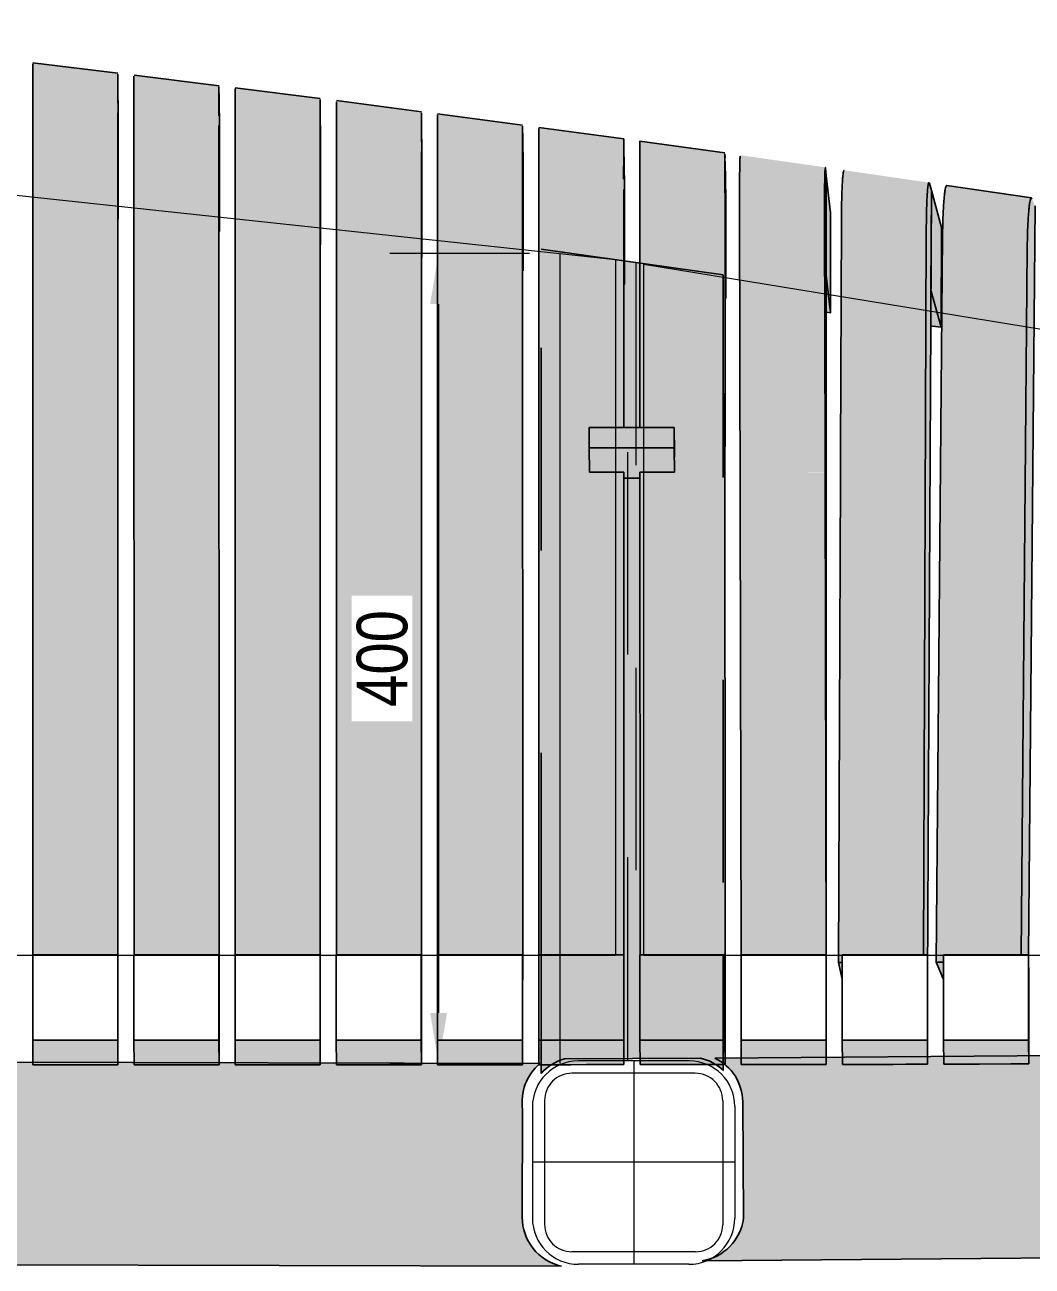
# Model space of a CAD drawing. Header units: metres. Extents: x 313 to 328, y 3 to 1212.
# Drawn here: x 327.011 to 327.509, y 22.2 to 22.813 of the extents above; entities that cross this region are included whole.
import ezdxf

# ---------------------------------------------------------------- set-up
doc = ezdxf.new("R2010")
doc.units = ezdxf.units.M
doc.linetypes.add('JacobsCenter', pattern=[0.015, 0.009, -0.0015, 0.003, -0.0015])
doc.linetypes.add('JacobsDash', pattern=[0.0045, 0.003, -0.0015])
doc.layers.get('Defpoints').update_dxf_attribs({"color": 41})
for name, color, linetype, lineweight in [('A-ANNO-DIMS', 7, 'Continuous', 9), ('A-DETL', 7, 'Continuous', 13), ('A-DETL-GENF', 7, 'Continuous', 9), ('A-GENM', 7, 'Continuous', 35)]:
    doc.layers.add(name, color=color, linetype=linetype, lineweight=lineweight)
doc.styles.add('Arial Narrow_1', font='ARIALN.TTF', dxfattribs={"height": 0.025})
doc.dimstyles.new('Dimension_Standard_O__mm_', dxfattribs={"dimscale": 0.3048, "dimtxt": 0.025586, "dimasz": 0.082021, "dimexe": 0.07874, "dimexo": 0.049213, "dimgap": 0.049213, "dimtad": 1, "dimdec": 0, "dimlfac": 1000, "dimzin": 0, "dimdsep": 46, "dimtxsty": 'Arial Narrow_1', "dimsah": 1, "dimcen": 0.09, "dimaunit": 1, "dimadec": 4, "dimazin": 0, "dimtfac": 1, "dimtdec": 4, "dimtix": 1, "dimtmove": 0, "dimatfit": 3, "dimfxl": 1, "dimtvp": 1, "dimtfill": 1, "dimtolj": 1, "dimtzin": 0, "dimlwd": 18, "dimlwe": 18, "dimarcsym": 2})

# ---------------------------------------------------------------- blocks, each defined once
blk = doc.blocks.new('BR08_SEATING_NORTH 3 - BR08_SEATING_NORTH 3-5676583-DRG-2873241 - ELEVATION SEATING SUPPORT ARRANGEMENT')
at = {"layer": 'A-GENM', "lineweight": 25, "true_color": 0xebe8e4}
for points in [[(318.57925, 22.76445), (318.57925, 22.78932), (318.53728, 22.79443), (318.53725, 22.78736), (318.53731, 22.76955), (318.56847, 22.76576)], [(318.62924, 22.75823), (318.62925, 22.78311), (318.58728, 22.78834), (318.58725, 22.78126), (318.58731, 22.76345), (318.62687, 22.75852)], [(318.57946, 22.71729), (318.57934, 22.78115), (318.57931, 22.78225), (318.57936, 22.72958)], [(318.67925, 22.75186), (318.67926, 22.77676), (318.63728, 22.7821), (318.63726, 22.77502), (318.63731, 22.7572), (318.66409, 22.75379)], [(318.62946, 22.71109), (318.62935, 22.77451), (318.62931, 22.77603), (318.62936, 22.72363)], [(318.72925, 22.74535), (318.72925, 22.77027), (318.68728, 22.77573), (318.68725, 22.76863), (318.68731, 22.75081), (318.71365, 22.74738)], [(318.57928, 22.35044), (318.5793, 22.35044), (318.57925, 22.76445), (318.53725, 22.76956), (318.5373, 22.35394), (318.57922, 22.35394), (318.57928, 22.35044)], [(318.67945, 22.70476), (318.67933, 22.76967), (318.67931, 22.76222), (318.67935, 22.71752)], [(318.7792, 22.73869), (318.77922, 22.76363), (318.73725, 22.76921), (318.73722, 22.76519), (318.73721, 22.74428), (318.77289, 22.73953)], [(318.62928, 22.35044), (318.6293, 22.35044), (318.62924, 22.75823), (318.58724, 22.76346), (318.5873, 22.35394), (318.62922, 22.35394), (318.62928, 22.35044)], [(318.8292, 22.73189), (318.8292, 22.75685), (318.78725, 22.76255), (318.78722, 22.75852), (318.78721, 22.7376), (318.81229, 22.73419)], [(318.67928, 22.35043), (318.6793, 22.35043), (318.67925, 22.75186), (318.63725, 22.75721), (318.6373, 22.35394), (318.67922, 22.35394), (318.67928, 22.35043)], [(318.72945, 22.69829), (318.72934, 22.76222), (318.72931, 22.76222), (318.72936, 22.71128)], [(318.77955, 22.69166), (318.77947, 22.74761), (318.77931, 22.7596), (318.77938, 22.70497), (318.77955, 22.69186)], [(318.72928, 22.35042), (318.7293, 22.35042), (318.72925, 22.74535), (318.68725, 22.75082), (318.6873, 22.35394), (318.72922, 22.35394), (318.72928, 22.35042)], [(318.82955, 22.68491), (318.82955, 22.73415), (318.82931, 22.75278), (318.82931, 22.70354), (318.82954, 22.68587)], [(318.87913, 22.72494), (318.87913, 22.74992), (318.83722, 22.75574), (318.83717, 22.75168), (318.83714, 22.73078), (318.87913, 22.72494)], [(318.7793, 22.35041), (318.7792, 22.73869), (318.7372, 22.74428), (318.7373, 22.35394), (318.77922, 22.35394), (318.77928, 22.35041)], [(318.8793, 22.34152), (318.8792, 22.74942), (318.87914, 22.73585), (318.87918, 22.6232), (318.8793, 22.3433)], [(318.87971, 22.67803), (318.87964, 22.73021), (318.87931, 22.7459), (318.87939, 22.69271), (318.87968, 22.67914)], [(318.92842, 22.71773), (318.9285, 22.73561), (318.92875, 22.74242), (318.92872, 22.74281), (318.88683, 22.74879), (318.88673, 22.74829), (318.88658, 22.74474), (318.88644, 22.7338), (318.88643, 22.72378), (318.92841, 22.71773)], [(318.92931, 22.5993), (318.92931, 22.73886), (318.92882, 22.7428), (318.9287, 22.74193), (318.92857, 22.73872), (318.92843, 22.72747), (318.92846, 22.70173), (318.92872, 22.60207), (318.92931, 22.59931)], [(318.93131, 22.67103), (318.93131, 22.72027), (318.92931, 22.73884), (318.92931, 22.68961), (318.93022, 22.68112)], [(318.97869, 22.71015), (318.97881, 22.72018), (318.97909, 22.72805), (318.9795, 22.7334), (318.97977, 22.73485), (318.97998, 22.73528), (318.93806, 22.74136), (318.93781, 22.74084), (318.93758, 22.73948), (318.93717, 22.73415), (318.93688, 22.72504), (318.93677, 22.71626), (318.97835, 22.7102)], [(318.57946, 22.71729), (318.57931, 22.73608), (318.57934, 22.7173), (318.57943, 22.71729)], [(318.8293, 22.3504), (318.82924, 22.59227), (318.81229, 22.59227), (318.81222, 22.61438), (318.82923, 22.61438), (318.8292, 22.73189), (318.7872, 22.7376), (318.7873, 22.35394), (318.82922, 22.35394), (318.82928, 22.3504)], [(318.97928, 22.34345), (318.98121, 22.73137), (318.98024, 22.73483), (318.97998, 22.73528), (318.97973, 22.73476), (318.97942, 22.73256), (318.97908, 22.72793), (318.97881, 22.72018), (318.97869, 22.71015), (318.97744, 22.35394), (318.97922, 22.35394), (318.97927, 22.34516)], [(319.02857, 22.70258), (319.0288, 22.71263), (319.02924, 22.7205), (319.02989, 22.72585), (319.03042, 22.72747), (319.03062, 22.72773), (318.98878, 22.7339), (318.98841, 22.73338), (318.98806, 22.73202), (318.98772, 22.72978), (318.98716, 22.72294), (318.98683, 22.71407), (318.98675, 22.70875), (319.02782, 22.7027)], [(318.62946, 22.71109), (318.62931, 22.72987), (318.62934, 22.71111), (318.62943, 22.7111)], [(318.8793, 22.35038), (318.87913, 22.72494), (318.83714, 22.73078), (318.83719, 22.61438), (318.85422, 22.61438), (318.85422, 22.59227), (318.8372, 22.59227), (318.8373, 22.35394), (318.87922, 22.35394), (318.87928, 22.35038)], [(318.98601, 22.66383), (318.98626, 22.71307), (318.98121, 22.73137), (318.98096, 22.68212), (318.98597, 22.66396)], [(319.02923, 22.35136), (319.03248, 22.72383), (319.03086, 22.72747), (319.03062, 22.72773), (319.03024, 22.72721), (319.02989, 22.72585), (319.02955, 22.72362), (319.02899, 22.71678), (319.02866, 22.7079), (319.02849, 22.69271), (319.02562, 22.35394), (319.02922, 22.35394)], [(318.67945, 22.70476), (318.67931, 22.72352), (318.67942, 22.70476)], [(318.9293, 22.35027), (318.92869, 22.5923), (318.91229, 22.59229), (318.91229, 22.60221), (318.92869, 22.60222), (318.92842, 22.71773), (318.88643, 22.72378), (318.88729, 22.35394), (318.92922, 22.35394), (318.92928, 22.35027)], [(318.72945, 22.69829), (318.72931, 22.71703), (318.72943, 22.69829)], [(318.93539, 22.35024), (318.93722, 22.35024), (318.93722, 22.35394), (318.97737, 22.35394), (318.97869, 22.71015), (318.93677, 22.71626), (318.93634, 22.60223), (318.95429, 22.60228), (318.95429, 22.59236), (318.9363, 22.59231), (318.93563, 22.41467)], [(318.77955, 22.69166), (318.77931, 22.71039), (318.77934, 22.69169)], [(318.98366, 22.3503), (318.98722, 22.35031), (318.98722, 22.35394), (319.02558, 22.35394), (319.02857, 22.70258), (318.98674, 22.70875), (318.98421, 22.41467)], [(318.82955, 22.68491), (318.82931, 22.70362), (318.82931, 22.68494)], [(318.87971, 22.67803), (318.87931, 22.69271), (318.87931, 22.67808)], [(318.93131, 22.67103), (318.92931, 22.68962), (318.92937, 22.6713)], [(318.57928, 22.68621), (318.57928, 22.68621), (318.57928, 22.68804)], [(318.62927, 22.68154), (318.62927, 22.68154), (318.62927, 22.68393)], [(318.98601, 22.66383), (318.98096, 22.68212), (318.98096, 22.66455), (318.98597, 22.66383)], [(318.91229, 22.59229), (318.92872, 22.59231), (318.92869, 22.60222), (318.91229, 22.60221), (318.91229, 22.5923)], [(318.9293, 22.5894), (318.92931, 22.5993), (318.92869, 22.6022), (318.92872, 22.59227), (318.9293, 22.5894)], [(318.9363, 22.59231), (318.95429, 22.59236), (318.95429, 22.60228), (318.93634, 22.60223), (318.9363, 22.59236)], [(318.9293, 22.34152), (318.9293, 22.5894), (318.92872, 22.59217), (318.9293, 22.34516)], [(318.7793, 22.34516), (318.7793, 22.34516), (318.7793, 22.35041)], [(318.93722, 22.34192), (318.93722, 22.35024), (318.93539, 22.35024), (318.9365, 22.34516)], [(318.98722, 22.34175), (318.98722, 22.35031), (318.98366, 22.3503), (318.9858, 22.34516)], [(318.57929, 22.34152), (318.5793, 22.34152), (318.57929, 22.34152)], [(318.67929, 22.34152), (318.6793, 22.34152), (318.67929, 22.34152)], [(318.92929, 22.34152), (318.9293, 22.34152), (318.92929, 22.34154)], [(318.53729, 22.29975), (318.57929, 22.29975), (318.57922, 22.31187), (318.53722, 22.31187), (318.53729, 22.29975)], [(318.58729, 22.29975), (318.62929, 22.29976), (318.62922, 22.31187), (318.58722, 22.31187), (318.58729, 22.29975)], [(318.63729, 22.29976), (318.67929, 22.29976), (318.67922, 22.31187), (318.63722, 22.31187), (318.63729, 22.29976)], [(318.68729, 22.29976), (318.72929, 22.29977), (318.72922, 22.31187), (318.68722, 22.31187), (318.68729, 22.29976)], [(318.73729, 22.29977), (318.77929, 22.29978), (318.77922, 22.31187), (318.73722, 22.31187), (318.73729, 22.29977)], [(318.78729, 22.29977), (318.82929, 22.29979), (318.82922, 22.31187), (318.78722, 22.31187), (318.78729, 22.29977)], [(318.83729, 22.29978), (318.87929, 22.29981), (318.87922, 22.31186), (318.83722, 22.31186), (318.83729, 22.29978)], [(318.88729, 22.2998), (318.92929, 22.29992), (318.92922, 22.31186), (318.88722, 22.31186), (318.88729, 22.2998)], [(318.93729, 22.29986), (318.97929, 22.30001), (318.97922, 22.31186), (318.93722, 22.31186), (318.93729, 22.29987)], [(318.98729, 22.3), (319.02929, 22.30018), (319.02922, 22.31186), (318.98722, 22.31186), (318.98729, 22.30001)]]:
    blk.add_hatch(color=254, dxfattribs=at).paths.add_polyline_path(points)
at = {"layer": 'A-GENM', "lineweight": 25, "true_color": 0xf3f3f3}
blk.add_hatch(color=7, dxfattribs=at).paths.add_polyline_path([(318.82931, 22.58937), (318.8372, 22.58948), (318.8372, 22.59227), (318.85429, 22.59227), (318.85422, 22.60436), (318.81222, 22.60436), (318.81229, 22.59227), (318.82924, 22.59227), (318.82931, 22.58938)])
at = {"layer": 'A-GENM', "color": 254, "lineweight": 25, "true_color": 0xd4d4d4}
for p, q in [((318.53729, 22.79443), (318.57929, 22.78932)), ((318.58729, 22.78834), (318.62929, 22.78311)), ((318.57946, 22.76653), (318.57931, 22.78527)), ((318.63729, 22.7821), (318.67929, 22.77676)), ((318.62946, 22.76033), (318.62931, 22.77907)), ((318.68729, 22.77573), (318.72929, 22.77026)), ((318.53725, 22.76956), (318.5373, 22.35394)), ((318.67945, 22.754), (318.67931, 22.77272)), ((318.73727, 22.76921), (318.77927, 22.76362)), ((318.5793, 22.35044), (318.57925, 22.76445)), ((318.57946, 22.71729), (318.57946, 22.76653)), ((318.58724, 22.76346), (318.5873, 22.35394)), ((318.72946, 22.74753), (318.72931, 22.76623)), ((318.77927, 22.76313), (318.77928, 22.76222)), ((318.78727, 22.76255), (318.82927, 22.75684)), ((318.6293, 22.35044), (318.62924, 22.75823)), ((318.62946, 22.71109), (318.62946, 22.76033)), ((318.63725, 22.75721), (318.6373, 22.35394)), ((318.77955, 22.7409), (318.77931, 22.7596)), ((318.82927, 22.75637), (318.82929, 22.75459)), ((318.6793, 22.35043), (318.67925, 22.75186)), ((318.67945, 22.70476), (318.67945, 22.754)), ((318.68725, 22.75082), (318.6873, 22.35394)), ((318.82955, 22.73415), (318.82931, 22.75282)), ((318.83723, 22.75574), (318.87923, 22.74991)), ((318.7293, 22.35042), (318.72925, 22.74535)), ((318.72945, 22.69829), (318.72946, 22.74753)), ((318.7372, 22.74428), (318.7373, 22.35394)), ((318.87924, 22.74942), (318.87927, 22.74766)), ((318.87971, 22.72727), (318.87931, 22.7459)), ((318.87931, 22.7459), (318.87931, 22.69669)), ((318.87931, 22.7459), (318.87931, 22.60484)), ((318.7793, 22.35041), (318.7792, 22.73869)), ((318.77955, 22.69166), (318.77955, 22.7409)), ((318.92892, 22.74235), (318.92931, 22.73884)), ((318.93131, 22.72027), (318.92931, 22.73884)), ((318.92931, 22.73884), (318.92931, 22.68962)), ((318.92931, 22.5993), (318.92931, 22.73884)), ((318.57931, 22.73608), (318.57946, 22.71729)), ((318.7872, 22.7376), (318.7873, 22.35394)), ((318.82923, 22.61438), (318.8292, 22.73189)), ((318.82955, 22.68491), (318.82955, 22.73415)), ((318.98024, 22.73484), (318.98121, 22.73136)), ((318.98885, 22.73389), (319.03068, 22.72773)), ((318.62931, 22.72987), (318.62946, 22.71109)), ((318.83714, 22.73078), (318.83719, 22.61438)), ((318.87971, 22.67803), (318.87971, 22.72727)), ((318.97927, 22.34162), (318.98121, 22.73137)), ((318.98121, 22.73137), (318.98096, 22.68212)), ((318.98626, 22.71307), (318.98121, 22.73136)), ((318.67931, 22.72352), (318.67945, 22.70476)), ((318.88729, 22.35394), (318.88643, 22.72378)), ((318.93131, 22.67103), (318.93131, 22.72027)), ((319.03248, 22.72383), (319.02925, 22.35394)), ((318.57925, 22.71731), (318.57946, 22.71729)), ((318.72931, 22.71703), (318.72945, 22.69829)), ((318.92842, 22.71773), (318.92869, 22.60222)), ((318.93634, 22.60223), (318.93677, 22.71626)), ((318.62925, 22.71112), (318.62946, 22.71109)), ((318.77931, 22.71039), (318.77955, 22.69166)), ((318.97869, 22.71015), (318.97737, 22.35394)), ((318.98674, 22.70875), (318.98366, 22.3503)), ((318.98601, 22.66383), (318.98626, 22.71307)), ((318.67926, 22.70479), (318.67945, 22.70476)), ((318.82931, 22.70362), (318.82955, 22.68491)), ((319.02558, 22.35394), (319.02857, 22.70258)), ((318.72925, 22.69831), (318.72945, 22.69829)), ((318.87931, 22.69669), (318.87971, 22.67803)), ((318.77931, 22.69169), (318.77955, 22.69166)), ((318.92931, 22.68962), (318.93131, 22.67103)), ((318.82921, 22.68495), (318.82955, 22.68491)), ((318.87931, 22.67808), (318.87971, 22.67803)), ((318.98096, 22.68212), (318.98601, 22.66383)), ((318.92929, 22.67131), (318.93131, 22.67103)), ((318.98088, 22.66456), (318.98172, 22.66444)), ((318.98172, 22.66444), (318.98601, 22.66383)), ((318.67931, 22.6515), (318.67931, 22.60759)), ((318.8793, 22.35038), (318.87918, 22.6313)), ((318.85422, 22.61438), (318.85429, 22.60218)), ((318.81222, 22.60436), (318.81229, 22.59227)), ((318.85429, 22.59227), (318.85422, 22.60436)), ((318.85429, 22.60218), (318.85429, 22.59969)), ((318.92869, 22.60222), (318.92931, 22.5993)), ((318.92872, 22.59231), (318.92869, 22.60222)), ((318.92931, 22.5993), (318.92931, 22.58938)), ((318.93634, 22.60223), (318.9363, 22.59231)), ((318.82924, 22.59227), (318.81229, 22.59227)), ((318.8293, 22.3504), (318.82924, 22.59227)), ((318.82927, 22.59082), (318.82931, 22.58937)), ((318.85429, 22.59227), (318.8372, 22.59227)), ((318.8372, 22.59227), (318.8373, 22.35394)), ((318.92931, 22.58938), (318.92872, 22.5923)), ((318.92872, 22.5923), (318.92872, 22.5894)), ((318.9363, 22.59231), (318.93629, 22.58979)), ((318.82927, 22.58937), (318.83436, 22.58938)), ((318.83436, 22.58938), (318.83501, 22.58938)), ((318.83501, 22.58938), (318.8372, 22.58938)), ((318.92872, 22.5894), (318.9293, 22.35027)), ((318.92931, 22.58648), (318.9293, 22.35027)), ((318.92931, 22.58938), (318.92931, 22.58648)), ((318.93629, 22.58979), (318.93539, 22.35024)), ((318.57922, 22.35394), (318.57927, 22.34516)), ((318.62922, 22.35394), (318.62927, 22.34516)), ((318.67922, 22.35394), (318.67927, 22.34516)), ((318.72922, 22.35394), (318.72927, 22.34516)), ((318.77922, 22.35394), (318.77928, 22.3443)), ((318.82922, 22.35394), (318.82927, 22.34516)), ((318.87922, 22.35394), (318.87927, 22.34516)), ((318.88728, 22.35681), (318.88729, 22.35394)), ((318.92922, 22.35394), (318.92929, 22.34152)), ((318.97922, 22.35394), (318.97929, 22.34162)), ((319.02922, 22.35394), (319.02929, 22.34182)), ((318.5793, 22.34152), (318.5793, 22.35044)), ((318.6293, 22.34152), (318.6293, 22.35044)), ((318.6793, 22.34152), (318.6793, 22.35043)), ((318.7293, 22.34152), (318.7293, 22.35042)), ((318.7793, 22.34152), (318.7793, 22.35041)), ((318.8293, 22.34152), (318.8293, 22.3504)), ((318.8793, 22.34152), (318.8793, 22.35038)), ((318.9293, 22.34152), (318.9293, 22.35027)), ((318.93539, 22.35024), (318.93722, 22.34192)), ((318.93722, 22.35024), (318.93539, 22.35024)), ((318.98366, 22.3503), (318.98722, 22.35031)), ((318.98722, 22.34175), (318.98366, 22.3503)), ((318.57929, 22.34152), (318.57929, 22.32297)), ((318.62929, 22.34152), (318.62929, 22.32376)), ((318.67929, 22.34152), (318.67929, 22.32457)), ((318.72929, 22.34152), (318.72929, 22.3254)), ((318.77929, 22.34152), (318.77929, 22.32617)), ((318.82929, 22.34152), (318.82929, 22.32707)), ((318.87928, 22.34331), (318.87929, 22.34292)), ((318.87929, 22.34152), (318.87929, 22.32926)), ((318.92929, 22.34152), (318.92929, 22.33652)), ((318.97929, 22.29997), (318.97929, 22.34162)), ((319.02929, 22.30018), (319.02929, 22.34182)), ((318.92929, 22.31455), (318.92929, 22.33652)), ((318.87929, 22.29979), (318.87929, 22.32926)), ((318.57929, 22.29975), (318.57929, 22.32297)), ((318.62929, 22.29976), (318.62929, 22.32376)), ((318.67929, 22.29976), (318.67929, 22.32457)), ((318.72929, 22.29977), (318.72929, 22.3254)), ((318.77929, 22.29977), (318.77929, 22.32617)), ((318.82929, 22.29978), (318.82929, 22.32707)), ((318.53729, 22.29975), (318.53722, 22.31187)), ((318.57929, 22.29975), (318.57922, 22.31187)), ((318.58729, 22.29975), (318.58722, 22.31187)), ((318.62929, 22.29976), (318.62922, 22.31187)), ((318.63729, 22.29976), (318.63722, 22.31187)), ((318.67929, 22.29976), (318.67922, 22.31187)), ((318.68729, 22.29976), (318.68722, 22.31187)), ((318.72929, 22.29977), (318.72922, 22.31187)), ((318.73729, 22.29977), (318.73722, 22.31187)), ((318.77929, 22.29977), (318.77922, 22.31187)), ((318.78729, 22.29977), (318.78722, 22.31187)), ((318.82929, 22.29978), (318.82922, 22.31187)), ((318.83729, 22.29978), (318.83722, 22.31187)), ((318.87929, 22.29979), (318.87922, 22.31186)), ((318.88729, 22.2998), (318.88722, 22.31186)), ((318.92929, 22.29984), (318.92922, 22.31186)), ((318.92929, 22.29984), (318.92929, 22.31455)), ((318.93729, 22.29986), (318.93722, 22.31186)), ((318.97929, 22.29997), (318.97922, 22.31186)), ((318.98729, 22.3), (318.98722, 22.31186)), ((319.02929, 22.30018), (319.02922, 22.31186)), ((318.53729, 22.29975), (318.5471, 22.29975)), ((318.5471, 22.29975), (318.55607, 22.29975)), ((318.55607, 22.29975), (318.57806, 22.29975)), ((318.57806, 22.29975), (318.57844, 22.29975)), ((318.57844, 22.29975), (318.57929, 22.29975)), ((318.58729, 22.29975), (318.60083, 22.29975)), ((318.60083, 22.29975), (318.60905, 22.29975)), ((318.60905, 22.29975), (318.62319, 22.29976)), ((318.62319, 22.29976), (318.62929, 22.29976)), ((318.63729, 22.29976), (318.63998, 22.29976)), ((318.63998, 22.29976), (318.64554, 22.29976)), ((318.64554, 22.29976), (318.66801, 22.29976)), ((318.66801, 22.29976), (318.67109, 22.29976)), ((318.67109, 22.29976), (318.67929, 22.29976)), ((318.68729, 22.29976), (318.6908, 22.29976)), ((318.6908, 22.29976), (318.70287, 22.29977)), ((318.70287, 22.29977), (318.71407, 22.29977)), ((318.71407, 22.29977), (318.72929, 22.29977)), ((318.73729, 22.29977), (318.75108, 22.29977)), ((318.75108, 22.29977), (318.76018, 22.29977)), ((318.76018, 22.29977), (318.76659, 22.29977)), ((318.76659, 22.29977), (318.77929, 22.29977)), ((318.78729, 22.29977), (318.79626, 22.29977)), ((318.79626, 22.29977), (318.80313, 22.29977)), ((318.80313, 22.29977), (318.81086, 22.29978)), ((318.81086, 22.29978), (318.81824, 22.29978)), ((318.81824, 22.29978), (318.82445, 22.29978)), ((318.82445, 22.29978), (318.82571, 22.29978)), ((318.82571, 22.29978), (318.82929, 22.29978)), ((318.83729, 22.29978), (318.84128, 22.29978)), ((318.84128, 22.29978), (318.84715, 22.29978)), ((318.84715, 22.29978), (318.84944, 22.29979)), ((318.84944, 22.29979), (318.85777, 22.29979)), ((318.85777, 22.29979), (318.87135, 22.29979)), ((318.87135, 22.29979), (318.87462, 22.29979)), ((318.87462, 22.29979), (318.87929, 22.29979)), ((318.88729, 22.2998), (318.89129, 22.2998)), ((318.89129, 22.2998), (318.89538, 22.2998)), ((318.89538, 22.2998), (318.8994, 22.29981)), ((318.8994, 22.29981), (318.90732, 22.29981)), ((318.90732, 22.29981), (318.91497, 22.29982)), ((318.91497, 22.29982), (318.91787, 22.29983)), ((318.91787, 22.29983), (318.9223, 22.29983)), ((318.9223, 22.29983), (318.92929, 22.29984)), ((318.93729, 22.29986), (318.94289, 22.29987)), ((318.94289, 22.29987), (318.94943, 22.29988)), ((318.94943, 22.29988), (318.95216, 22.29989)), ((318.95216, 22.29989), (318.96238, 22.29992)), ((318.96238, 22.29992), (318.96856, 22.29994)), ((318.96856, 22.29994), (318.97572, 22.29996)), ((318.97572, 22.29996), (318.97929, 22.29997)), ((318.98729, 22.3), (318.98989, 22.30001)), ((318.98989, 22.30001), (319.00473, 22.30007)), ((319.00473, 22.30007), (319.00496, 22.30007)), ((319.00496, 22.30007), (319.0205, 22.30014)), ((319.0205, 22.30014), (319.02431, 22.30015)), ((319.02431, 22.30015), (319.02929, 22.30018))]:
    blk.add_line(p, q, dxfattribs=at)
at = {"layer": 'A-GENM', "color": 7, "lineweight": 25, "true_color": 0xefefef}
for p, q in [((318.85422, 22.61438), (318.81222, 22.61438)), ((318.81222, 22.61438), (318.81222, 22.60436)), ((318.85422, 22.60436), (318.85422, 22.61438)), ((318.81222, 22.60436), (318.85422, 22.60436)), ((318.53722, 22.35394), (318.53722, 22.31187)), ((318.57922, 22.35394), (318.53722, 22.35394)), ((318.57922, 22.31187), (318.57922, 22.35394)), ((318.58722, 22.35394), (318.58722, 22.31187)), ((318.62922, 22.35394), (318.58722, 22.35394)), ((318.62922, 22.31187), (318.62922, 22.35394)), ((318.63722, 22.35394), (318.63722, 22.31187)), ((318.67922, 22.35394), (318.63722, 22.35394)), ((318.67922, 22.31187), (318.67922, 22.35394)), ((318.68722, 22.35394), (318.68722, 22.31187)), ((318.72922, 22.35394), (318.68722, 22.35394)), ((318.72922, 22.31187), (318.72922, 22.35394)), ((318.73722, 22.35394), (318.73722, 22.31187)), ((318.77922, 22.35394), (318.73722, 22.35394)), ((318.77922, 22.31187), (318.77922, 22.35394)), ((318.78722, 22.35394), (318.78722, 22.31187)), ((318.82922, 22.35394), (318.78722, 22.35394)), ((318.82922, 22.31187), (318.82922, 22.35394)), ((318.83722, 22.35394), (318.83722, 22.31187)), ((318.87922, 22.35394), (318.83722, 22.35394)), ((318.87922, 22.31186), (318.87922, 22.35394)), ((318.88722, 22.35394), (318.88722, 22.31186)), ((318.92922, 22.35394), (318.88722, 22.35394)), ((318.92922, 22.31186), (318.92922, 22.35394)), ((318.93722, 22.35394), (318.93722, 22.31186)), ((318.97922, 22.35394), (318.93722, 22.35394)), ((318.97922, 22.31186), (318.97922, 22.35394)), ((318.98722, 22.35394), (318.98722, 22.31186)), ((319.02922, 22.35394), (318.98722, 22.35394)), ((319.02922, 22.31186), (319.02922, 22.35394)), ((318.53722, 22.31187), (318.57922, 22.31187)), ((318.58722, 22.31187), (318.62922, 22.31187)), ((318.63722, 22.31187), (318.67922, 22.31187)), ((318.68722, 22.31187), (318.72922, 22.31187)), ((318.73722, 22.31187), (318.77922, 22.31187)), ((318.78722, 22.31187), (318.82922, 22.31187)), ((318.83722, 22.31187), (318.87922, 22.31186)), ((318.88722, 22.31186), (318.92922, 22.31186)), ((318.93722, 22.31186), (318.97922, 22.31186)), ((318.98722, 22.31186), (319.02922, 22.31186))]:
    blk.add_line(p, q, dxfattribs=at)
at = {"layer": 'A-GENM', "color": 254, "lineweight": 25, "true_color": 0xd4d4d4}
for points, knots in [([(318.53725, 22.76956), (318.53725, 22.77235), (318.53725, 22.7762), (318.53725, 22.78069), (318.53725, 22.78372), (318.53725, 22.7865), (318.53726, 22.78902), (318.53726, 22.79114), (318.53726, 22.79272), (318.53727, 22.79352), (318.53727, 22.79384), (318.53727, 22.79391)], [0, 0, 0, 0, 0.1666667, 0.25, 0.3333333, 0.4166667, 0.5, 0.5833333, 0.6666667, 0.75, 0.7777778, 0.7777778, 0.7777778, 0.7777778]), ([(318.57927, 22.78881), (318.57927, 22.78873), (318.57927, 22.78841), (318.57926, 22.78761), (318.57926, 22.78603), (318.57926, 22.78391), (318.57925, 22.78139), (318.57925, 22.77861), (318.57925, 22.77625), (318.57925, 22.77481), (318.57925, 22.77444)], [0.2222222, 0.2222222, 0.2222222, 0.2222222, 0.25, 0.3333333, 0.4166667, 0.5, 0.5833333, 0.6666667, 0.75, 0.7777778, 0.7777778, 0.7777778, 0.7777778]), ([(318.58724, 22.76346), (318.58724, 22.76624), (318.58724, 22.77009), (318.58725, 22.77459), (318.58725, 22.77762), (318.58725, 22.7804), (318.58725, 22.78292), (318.58726, 22.78504), (318.58726, 22.78662), (318.58727, 22.78743), (318.58727, 22.78775), (318.58727, 22.78782)], [0, 0, 0, 0, 0.1666667, 0.25, 0.3333333, 0.4166667, 0.5, 0.5833333, 0.6666667, 0.75, 0.7777778, 0.7777778, 0.7777778, 0.7777778]), ([(318.62927, 22.78259), (318.62927, 22.78252), (318.62926, 22.7822), (318.62926, 22.7814), (318.62926, 22.77981), (318.62925, 22.77769), (318.62925, 22.77517), (318.62925, 22.77239), (318.62924, 22.77003), (318.62924, 22.76858), (318.62924, 22.76822)], [0.2222222, 0.2222222, 0.2222222, 0.2222222, 0.25, 0.3333333, 0.4166667, 0.5, 0.5833333, 0.6666667, 0.75, 0.7777778, 0.7777778, 0.7777778, 0.7777778]), ([(318.63725, 22.75721), (318.63725, 22.75999), (318.63725, 22.76384), (318.63725, 22.76834), (318.63725, 22.77137), (318.63726, 22.77416), (318.63726, 22.77668), (318.63726, 22.7788), (318.63727, 22.78039), (318.63727, 22.78119), (318.63727, 22.78151), (318.63727, 22.78159)], [0, 0, 0, 0, 0.1666667, 0.25, 0.3333333, 0.4166667, 0.5, 0.5833333, 0.6666667, 0.75, 0.7777778, 0.7777778, 0.7777778, 0.7777778]), ([(318.67927, 22.77624), (318.67927, 22.77617), (318.67927, 22.77584), (318.67927, 22.77504), (318.67926, 22.77345), (318.67926, 22.77133), (318.67926, 22.76881), (318.67925, 22.76603), (318.67925, 22.763), (318.67925, 22.7585), (318.67925, 22.75464), (318.67925, 22.75186)], [0.2222222, 0.2222222, 0.2222222, 0.2222222, 0.25, 0.3333333, 0.4166667, 0.5, 0.5833333, 0.6666667, 0.75, 0.8333333, 1, 1, 1, 1]), ([(318.68725, 22.75082), (318.68725, 22.7536), (318.68725, 22.75746), (318.68725, 22.76196), (318.68725, 22.76499), (318.68725, 22.76778), (318.68726, 22.7703), (318.68726, 22.77242), (318.68726, 22.77401), (318.68727, 22.77481), (318.68727, 22.77514), (318.68727, 22.77521)], [0, 0, 0, 0, 0.1666667, 0.25, 0.3333333, 0.4166667, 0.5, 0.5833333, 0.6666667, 0.75, 0.7777778, 0.7777778, 0.7777778, 0.7777778]), ([(318.72927, 22.76974), (318.72927, 22.76967), (318.72927, 22.76935), (318.72926, 22.76854), (318.72926, 22.76695), (318.72926, 22.76483), (318.72925, 22.76231), (318.72925, 22.75952), (318.72925, 22.75716), (318.72925, 22.75571), (318.72925, 22.75534)], [0.2222222, 0.2222222, 0.2222222, 0.2222222, 0.25, 0.3333333, 0.4166667, 0.5, 0.5833333, 0.6666667, 0.75, 0.7777778, 0.7777778, 0.7777778, 0.7777778]), ([(318.7372, 22.74428), (318.7372, 22.74707), (318.7372, 22.75092), (318.73721, 22.75543), (318.73721, 22.75846), (318.73721, 22.76125), (318.73722, 22.76377), (318.73722, 22.7659), (318.73723, 22.76749), (318.73724, 22.76829), (318.73724, 22.76862), (318.73724, 22.76869)], [0, 0, 0, 0, 0.1666667, 0.25, 0.3333333, 0.4166667, 0.5, 0.5833333, 0.6666667, 0.75, 0.7777778, 0.7777778, 0.7777778, 0.7777778]), ([(318.77924, 22.7631), (318.77924, 22.76303), (318.77924, 22.7627), (318.77923, 22.7619), (318.77922, 22.76031), (318.77922, 22.75818), (318.77921, 22.75566), (318.77921, 22.75287), (318.7792, 22.74983), (318.7792, 22.74533), (318.7792, 22.74148), (318.7792, 22.73869)], [0.2222222, 0.2222222, 0.2222222, 0.2222222, 0.25, 0.3333333, 0.4166667, 0.5, 0.5833333, 0.6666667, 0.75, 0.8333333, 1, 1, 1, 1]), ([(318.7872, 22.7376), (318.7872, 22.74039), (318.7872, 22.74424), (318.78721, 22.74875), (318.78721, 22.75178), (318.78721, 22.75457), (318.78722, 22.7571), (318.78723, 22.75923), (318.78723, 22.76029), (318.78723, 22.76073)], [0, 0, 0, 0, 0.1666667, 0.25, 0.3333333, 0.4166667, 0.5, 0.5833333, 0.6666667, 0.6666667, 0.6666667, 0.6666667]), ([(318.78723, 22.76073), (318.78723, 22.76116), (318.78724, 22.76163), (318.78724, 22.76195), (318.78724, 22.76202)], [0.6666667, 0.6666667, 0.6666667, 0.6666667, 0.75, 0.7777778, 0.7777778, 0.7777778, 0.7777778]), ([(318.82917, 22.73696), (318.82917, 22.74025), (318.82923, 22.74797), (318.82921, 22.7553), (318.82926, 22.75684), (318.82927, 22.75684)], [0.1111111, 0.1111111, 0.1111111, 0.1111111, 0.3333333, 0.6666667, 0.8888889, 0.8888889, 0.8888889, 0.8888889]), ([(318.83723, 22.75574), (318.83722, 22.75574), (318.83716, 22.7542), (318.83717, 22.74581), (318.83707, 22.73596), (318.83714, 22.73078)], [0.1111111, 0.1111111, 0.1111111, 0.1111111, 0.3333333, 0.6666667, 1, 1, 1, 1]), ([(318.8792, 22.74938), (318.87919, 22.74931), (318.87919, 22.74898), (318.87918, 22.74818), (318.87917, 22.74658), (318.87916, 22.74445), (318.87915, 22.74192), (318.87914, 22.73913), (318.87914, 22.73609), (318.87913, 22.73308), (318.87913, 22.73106), (318.87913, 22.73022)], [0.2222222, 0.2222222, 0.2222222, 0.2222222, 0.25, 0.3333333, 0.4166667, 0.5, 0.5833333, 0.6666667, 0.75, 0.8333333, 0.8888889, 0.8888889, 0.8888889, 0.8888889]), ([(318.88643, 22.72378), (318.88642, 22.72657), (318.88643, 22.73042), (318.88644, 22.73494), (318.88647, 22.73798), (318.8865, 22.74078), (318.88654, 22.74331), (318.88659, 22.74545), (318.88665, 22.74705), (318.8867, 22.74786), (318.88673, 22.74818), (318.88673, 22.74826)], [0, 0, 0, 0, 0.1666667, 0.25, 0.3333333, 0.4166667, 0.5, 0.5833333, 0.6666667, 0.75, 0.7777778, 0.7777778, 0.7777778, 0.7777778]), ([(318.92872, 22.74226), (318.92872, 22.74218), (318.92869, 22.74185), (318.92864, 22.74104), (318.92858, 22.73943), (318.92853, 22.73729), (318.92849, 22.73475), (318.92845, 22.73194), (318.92843, 22.7289), (318.92841, 22.72438), (318.92841, 22.72052), (318.92842, 22.71773)], [0.2222222, 0.2222222, 0.2222222, 0.2222222, 0.25, 0.3333333, 0.4166667, 0.5, 0.5833333, 0.6666667, 0.75, 0.8333333, 1, 1, 1, 1]), ([(318.93677, 22.71626), (318.93678, 22.71905), (318.93683, 22.72291), (318.93692, 22.72743), (318.93701, 22.73048), (318.93713, 22.73328), (318.93727, 22.73583), (318.93742, 22.73797), (318.93758, 22.73958), (318.93775, 22.74064), (318.93791, 22.74117), (318.93802, 22.74127), (318.93806, 22.74128)], [0, 0, 0, 0, 0.1666667, 0.25, 0.3333333, 0.4166667, 0.5, 0.5833333, 0.6666667, 0.75, 0.8333333, 0.8888889, 0.8888889, 0.8888889, 0.8888889]), ([(318.97998, 22.7352), (318.97993, 22.7352), (318.97983, 22.73508), (318.97967, 22.73455), (318.9795, 22.73349), (318.97934, 22.73188), (318.97918, 22.72973), (318.97904, 22.72718), (318.97893, 22.72437), (318.97884, 22.72132), (318.97874, 22.7168), (318.9787, 22.71294), (318.97869, 22.71015)], [0.1111111, 0.1111111, 0.1111111, 0.1111111, 0.1666667, 0.25, 0.3333333, 0.4166667, 0.5, 0.5833333, 0.6666667, 0.75, 0.8333333, 1, 1, 1, 1]), ([(318.98674, 22.70875), (318.98677, 22.71154), (318.98685, 22.71541), (318.98701, 22.71993), (318.98716, 22.72298), (318.98734, 22.72579), (318.98756, 22.72834), (318.9878, 22.73049), (318.98805, 22.73211), (318.98831, 22.73317), (318.98856, 22.7337), (318.98872, 22.73381), (318.98878, 22.73382)], [0, 0, 0, 0, 0.1666667, 0.25, 0.3333333, 0.4166667, 0.5, 0.5833333, 0.6666667, 0.75, 0.8333333, 0.8888889, 0.8888889, 0.8888889, 0.8888889]), ([(319.03102, 22.72729), (319.03081, 22.72769), (319.03051, 22.72781), (319.03014, 22.727), (319.02989, 22.72594), (319.02963, 22.72433), (319.02939, 22.72218), (319.02917, 22.71963), (319.02899, 22.71682), (319.02884, 22.71377), (319.02868, 22.70924), (319.02861, 22.70538), (319.02857, 22.70258)], [0, 0, 0, 0, 0.166667, 0.25, 0.333333, 0.416667, 0.5, 0.583333, 0.666667, 0.75, 0.833333, 1, 1, 1, 1])]:
    blk.add_open_spline(points, degree=3, knots=knots, dxfattribs=at)
for points in [[(318.57925, 22.76973), (318.57925, 22.76807), (318.57925, 22.76631), (318.57925, 22.76445)], [(318.62924, 22.76351), (318.62924, 22.76184), (318.62924, 22.76008), (318.62924, 22.75823)], [(318.72925, 22.75063), (318.72925, 22.74897), (318.72925, 22.74721), (318.72925, 22.74535)], [(318.92892, 22.74235), (318.92889, 22.74261), (318.92885, 22.74274), (318.92882, 22.74273)], [(318.98024, 22.73483), (318.98015, 22.73509), (318.98007, 22.73521), (318.97998, 22.73521)]]:
    blk.add_open_spline(points, degree=3, dxfattribs=at)
blk = doc.blocks.new('T2DPAA-T2D-C3S-DU-M3D-100304_rvt-2-DRG-2873241 - ELEVATION SEATING SUPPORT ARRANGEMENT')
at = {"layer": 'A-GENM', "color": 254, "lineweight": 25, "true_color": 0xd4d4d4}
blk.add_blockref('BR08_SEATING_NORTH 3 - BR08_SEATING_NORTH 3-5676583-DRG-2873241 - ELEVATION SEATING SUPPORT ARRANGEMENT', (0, 0), dxfattribs=at)
blk = doc.blocks.new('DIMBLOCK25-DRG-2873241 - ELEVATION SEATING SUPPORT ARRANGEMENT')
at = {"layer": 'A-ANNO-DIMS', "color": 0, "lineweight": 18, "transparency": 16777216}
for p, q in [((327.26018, 22.70031), (327.19131, 22.70031)), ((327.21531, 22.67531), (327.21531, 22.32531)), ((327.26018, 22.30031), (327.19131, 22.30031))]:
    blk.add_line(p, q, dxfattribs=at)
at = {"layer": 'A-ANNO-DIMS', "color": 0, "transparency": 16777216}
for points in [[(327.21114, 22.67531), (327.21947, 22.67531), (327.21531, 22.70031)], [(327.21114, 22.32531), (327.21947, 22.32531), (327.21531, 22.30031)]]:
    blk.add_solid(points, dxfattribs=at)
at = {"layer": 'Defpoints', "color": 0, "transparency": 16777216}
for p in [(327.27518, 22.70031), (327.21531, 22.30031), (327.27518, 22.30031)]:
    blk.add_point(p, dxfattribs=at)
at = {"layer": 'A-ANNO-DIMS', "color": 0, "lineweight": 18, "transparency": 16777216, "insert": (327.18754, 22.50031), "char_height": 0.025, "width": 0.0570197, "attachment_point": 5, "rotation": 90, "style": 'Arial Narrow_1', "bg_fill": 3, "box_fill_scale": 1.1, "bg_fill_color": 256, "bg_fill_true_color": 13158600, "bg_fill_transparency": 0}
blk.add_mtext('\\A1;400', dxfattribs=at)

msp = doc.modelspace()

# ---------------------------------------------------------------- hatches: boundary and pattern name
at = {"layer": 'A-DETL-GENF', "true_color": 0xffffff}
h = msp.add_hatch(color=7, dxfattribs=at)
h.paths.add_polyline_path([(327.26599, 22.29546), (327.26935, 22.29856), (327.2713, 22.29977), (327.26599, 22.29977), (327.26599, 22.29856)])
h.paths.add_polyline_path([(327.35599, 22.29696), (327.35599, 22.29979), (327.35231, 22.29979), (327.35261, 22.29963)])
h.paths.add_polyline_path([(327.30685, 22.30279), (327.31483, 22.30283), (327.31477, 22.31187), (327.35599, 22.31187), (327.35599, 22.35394), (327.31486, 22.35394), (327.3147, 22.58938), (327.30687, 22.58937), (327.30685, 22.30299)])
h.paths.add_polyline_path([(327.30677, 22.31187), (327.30677, 22.35394), (327.26599, 22.35394), (327.26599, 22.31187), (327.27965, 22.31187)])
h.paths.add_polyline_path([(327.30683, 22.47133), (327.30683, 22.4715), (327.30682, 22.48418)])
h.paths.add_polyline_path([(327.28978, 22.60436), (327.33177, 22.60436), (327.33177, 22.61438), (327.31475, 22.61438), (327.3147, 22.69549), (327.30711, 22.69656), (327.30711, 22.68491), (327.30687, 22.68491), (327.30676, 22.61438), (327.28977, 22.61438), (327.28977, 22.60436)])
msp.add_hatch(color=7, dxfattribs=at).paths.add_polyline_path([(327.34559, 22.20294), (328.16652, 22.20944), (328.16091, 22.21098), (328.15581, 22.21378), (328.15151, 22.21769), (328.14823, 22.22251), (328.14618, 22.22795), (328.14545, 22.23372), (328.14513, 22.28686), (328.1449, 22.29306), (328.14622, 22.29913), (328.14902, 22.30467), (328.15297, 22.30934), (328.12226, 22.30906), (328.11479, 22.3089), (328.11477, 22.30904), (328.10679, 22.30888), (328.10677, 22.30868), (328.0648, 22.30772), (328.06477, 22.30864), (328.0568, 22.30858), (328.05677, 22.30751), (328.01481, 22.30664), (328.01477, 22.30824), (328.00681, 22.30818), (328.00677, 22.30644), (327.96481, 22.3056), (327.96477, 22.30785), (327.95682, 22.30778), (327.95677, 22.30545), (327.91482, 22.30468), (327.91477, 22.30745), (327.90682, 22.30739), (327.90677, 22.30454), (327.86483, 22.30389), (327.86477, 22.30706), (327.85683, 22.30699), (327.85677, 22.30372), (327.81483, 22.30309), (327.81477, 22.30666), (327.80683, 22.3066), (327.80677, 22.30298), (327.76483, 22.30242), (327.76477, 22.30626), (327.75684, 22.3062), (327.75677, 22.30232), (327.71484, 22.30189), (327.71477, 22.30587), (327.70684, 22.3058), (327.70677, 22.30173), (327.66484, 22.30136), (327.66477, 22.30547), (327.65684, 22.30541), (327.65677, 22.30123), (327.61484, 22.30088), (327.61477, 22.30508), (327.60684, 22.30501), (327.60677, 22.3008), (327.56485, 22.30059), (327.56477, 22.30468), (327.55685, 22.30462), (327.55677, 22.30045), (327.51485, 22.30029), (327.51477, 22.30428), (327.50685, 22.30422), (327.50677, 22.30018), (327.46485, 22.30007), (327.46477, 22.30389), (327.45685, 22.30382), (327.45677, 22.29997), (327.41485, 22.29992), (327.41477, 22.30349), (327.40685, 22.30343), (327.40677, 22.29984), (327.36485, 22.29981), (327.36477, 22.3031), (327.35685, 22.30303), (327.35677, 22.29978), (327.36021, 22.29638), (327.36311, 22.29185), (327.36492, 22.28678), (327.36556, 22.28144), (327.36602, 22.22381), (327.36429, 22.21769), (327.36124, 22.21241), (327.35688, 22.20796), (327.35155, 22.20473)])
h = msp.add_hatch(color=7, dxfattribs=at)
h.paths.add_polyline_path([(327.2761, 22.20028), (327.2708, 22.20208), (327.26604, 22.20503), (327.26207, 22.20896), (327.25908, 22.21369), (327.25723, 22.21897), (327.25661, 22.22453), (327.25676, 22.28112), (327.25677, 22.28433), (327.25813, 22.2901), (327.26108, 22.29567), (327.26485, 22.29993), (327.26477, 22.30031), (327.25685, 22.30027), (327.25677, 22.29977), (327.21485, 22.29977), (327.21477, 22.30043), (327.20685, 22.30045), (327.20677, 22.29977), (327.16485, 22.29977), (327.16477, 22.30056), (327.15685, 22.30058), (327.15677, 22.29976), (327.11485, 22.29976), (327.11477, 22.30068), (327.10685, 22.3007), (327.10677, 22.29976), (327.06485, 22.29975), (327.06477, 22.30081), (327.05685, 22.30083), (327.05677, 22.29975), (327.01485, 22.29975), (327.01477, 22.30093), (327.00685, 22.30095), (327.00677, 22.29975), (326.96485, 22.29974), (326.96477, 22.30105), (326.95685, 22.30107), (326.95677, 22.29974), (326.91485, 22.29974), (326.91477, 22.30118), (326.90685, 22.3012), (326.90677, 22.29974), (326.86485, 22.29973), (326.86477, 22.3013), (326.85685, 22.30132), (326.85677, 22.29973), (326.81485, 22.29973), (326.81477, 22.30142), (326.80685, 22.30144), (326.80677, 22.29973), (326.76485, 22.29972), (326.76477, 22.30155), (326.75685, 22.30157), (326.75677, 22.29972), (326.71485, 22.29972), (326.71477, 22.30167), (326.70685, 22.30169), (326.70677, 22.29971), (326.66485, 22.29971), (326.66477, 22.3018), (326.65685, 22.30182), (326.65677, 22.29971), (326.61485, 22.29971), (326.61477, 22.30192), (326.60685, 22.30194), (326.60677, 22.2997), (326.56485, 22.2997), (326.56477, 22.30204), (326.55685, 22.30206), (326.55677, 22.2997), (326.51485, 22.2997), (326.51477, 22.30217), (326.50685, 22.30219), (326.50677, 22.29969), (326.46485, 22.29969), (326.46477, 22.30229), (326.45685, 22.30231), (326.45677, 22.29969), (326.41485, 22.29969), (326.41477, 22.30241), (326.40685, 22.30243), (326.40677, 22.29968), (326.36485, 22.29968), (326.36477, 22.30254), (326.35685, 22.30256), (326.35677, 22.29968), (326.31485, 22.29968), (326.31477, 22.30266), (326.30685, 22.30268), (326.30677, 22.29967), (326.26485, 22.29967), (326.26477, 22.30279), (326.25685, 22.30281), (326.25685, 22.30236), (326.26095, 22.29967), (326.26476, 22.29567), (326.26733, 22.29154), (326.26909, 22.28646), (326.26967, 22.28112), (326.26953, 22.22348), (326.2678, 22.2175), (326.26448, 22.21197), (326.26023, 22.20772), (326.25487, 22.20455), (326.24888, 22.20282), (327.2708, 22.2003)])
h.paths.add_polyline_path([(327.05685, 22.29975), (327.05685, 22.29975), (327.05677, 22.29975)])

# ---------------------------------------------------------------- linework, layer by layer
at = {"layer": 'A-DETL', "lineweight": 18}
for p, q in [((327.3027, 22.69718), (326.22155, 22.81316)), ((327.3027, 22.69718), (327.3027, 22.35367)), ((328.18968, 22.552), (327.3167, 22.69491)), ((327.3167, 22.35367), (327.3167, 22.69491)), ((327.3027, 22.35367), (326.22155, 22.35367)), ((328.18968, 22.35367), (327.3167, 22.35367))]:
    msp.add_line(p, q, dxfattribs=at)
at = {"layer": 'A-DETL', "lineweight": 25}
for p, q in [((327.26599, 22.70234), (327.35599, 22.68969)), ((327.26599, 22.29546), (327.26599, 22.35367)), ((327.35599, 22.35367), (327.35599, 22.29696)), ((327.35182, 22.30299), (328.1531, 22.30934)), ((326.25615, 22.30281), (327.26534, 22.30031)), ((327.34472, 22.30299), (327.27746, 22.30264)), ((327.36602, 22.22381), (327.36556, 22.28144)), ((327.25684, 22.27767), (327.25661, 22.22453)), ((328.16652, 22.20944), (327.34559, 22.20294)), ((327.2761, 22.20028), (326.24888, 22.20282))]:
    msp.add_line(p, q, dxfattribs=at)
at = {"layer": 'A-DETL', "linetype": 'JacobsDash', "lineweight": 25}
for p, q in [((327.26599, 22.35367), (327.26599, 22.70234)), ((327.35599, 22.68969), (327.35599, 22.35367))]:
    msp.add_line(p, q, dxfattribs=at)
at = {"layer": 'A-DETL', "color": 7, "lineweight": 9, "true_color": 0xffffff}
for p, q in [((327.27518, 22.70031), (327.27518, 22.30031)), ((327.31177, 22.30161), (327.31177, 22.2012)), ((327.36167, 22.25158), (327.26167, 22.25158))]:
    msp.add_line(p, q, dxfattribs=at)
at = {"layer": 'A-DETL', "linetype": 'JacobsDash', "lineweight": 18}
for p, q in [((327.30884, 22.3022), (327.30884, 22.69631)), ((327.31284, 22.69575), (327.31284, 22.30311))]:
    msp.add_line(p, q, dxfattribs=at)
at = {"layer": 'A-DETL', "linetype": 'JacobsCenter', "lineweight": 18}
for p, q in [((327.33925, 22.30161), (327.28429, 22.30161)), ((327.34211, 22.29553), (327.28118, 22.29553)), ((327.26167, 22.27899), (327.26167, 22.22395)), ((327.26767, 22.28201), (327.26767, 22.22092)), ((327.35567, 22.28197), (327.35567, 22.22077)), ((327.36167, 22.27918), (327.36167, 22.22398)), ((327.34232, 22.20742), (327.28117, 22.20742)), ((327.33889, 22.2012), (327.28442, 22.2012))]:
    msp.add_line(p, q, dxfattribs=at)
at = {"layer": 'A-DETL', "lineweight": 25}
for centre, radius, start, end in [((327.28429, 22.27899), 0.02462, 106.09491, 138.00055), ((327.33925, 22.27918), 0.02442, 46.71329, 77.05523), ((327.3415, 22.28125), 0.02406, 0.4538, 64.61958), ((327.28127, 22.28141), 0.02471, 130.13103, 188.72063), ((327.28136, 22.22447), 0.02475, 179.85819, 257.71955), ((327.3415, 22.22738), 0.02478, 279.49699, 351.71948)]:
    msp.add_arc(centre, radius, start, end, dxfattribs=at)
at = {"layer": 'A-DETL', "linetype": 'JacobsCenter', "lineweight": 18}
for centre, radius, start, end in [((327.28429, 22.27899), 0.02262, 90, 180), ((327.33925, 22.27918), 0.02242, 0, 90), ((327.28118, 22.28201), 0.01351, 90, 180), ((327.34211, 22.28197), 0.01356, 0, 90), ((327.28442, 22.22395), 0.02275, 180, 270), ((327.33889, 22.22398), 0.02278, 270, 0), ((327.28117, 22.22092), 0.0135, 180, 270), ((327.34232, 22.22077), 0.01335, 270, 0)]:
    msp.add_arc(centre, radius, start, end, dxfattribs=at)

# ---------------------------------------------------------------- block references
at = {"lineweight": 5}
msp.add_blockref('T2DPAA-T2D-C3S-DU-M3D-100304_rvt-2-DRG-2873241 - ELEVATION SEATING SUPPORT ARRANGEMENT', (8.47756, 0), dxfattribs=at)

# ---------------------------------------------------------------- next in the draw order: dimensions: what is measured, and where the dimension line sits
at = {"layer": 'A-ANNO-DIMS', "lineweight": 18}
dim = msp.add_linear_dim(base=(327.21531, 22.30031), p1=(327.27518, 22.70031), p2=(327.27518, 22.30031), angle=90, dimstyle='Dimension_Standard_O__mm_', override={"dimpost": '<>', "dimfxl": 0.4}, dxfattribs=at)
dim.commit()
dim.dimension.update_dxf_attribs({"geometry": 'DIMBLOCK25-DRG-2873241 - ELEVATION SEATING SUPPORT ARRANGEMENT', "text_midpoint": (327.18754, 22.50031)})

doc.saveas('drawing.dxf')
